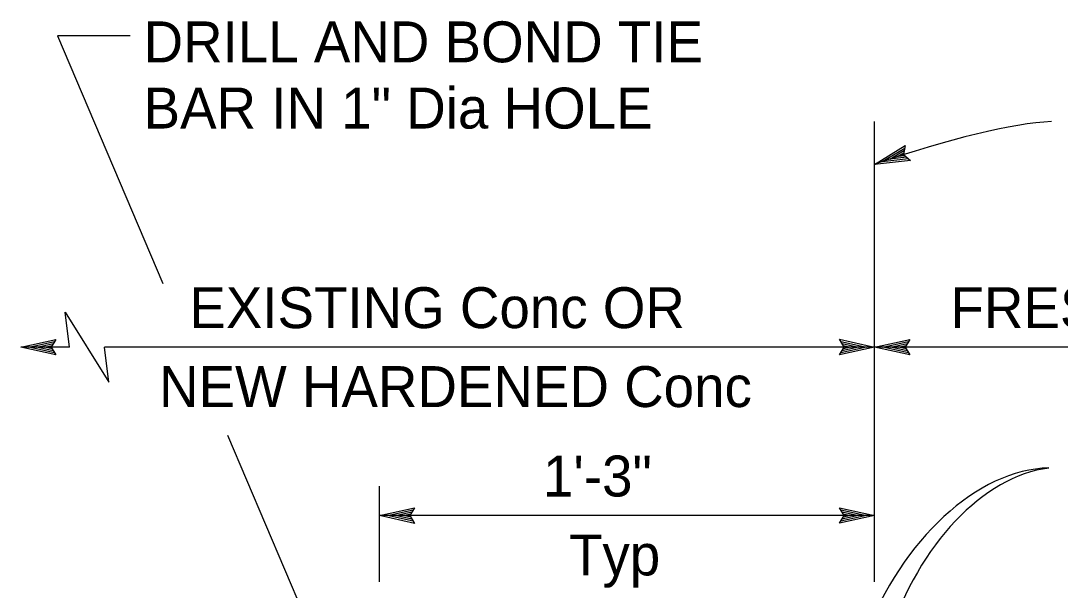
# Model space of a CAD drawing. Extents: x -893 to 867, y -474 to 712.
# Drawn here: x -344.2 to -166.3, y 3.8 to 101.2 of the extents above; entities that cross this region are included whole.
import ezdxf

# ---------------------------------------------------------------- set-up
doc = ezdxf.new("R2010")
doc.units = 0
doc.layers.add('rd_PAVEMENT-anno', color=7, linetype='Continuous')

msp = doc.modelspace()

# ---------------------------------------------------------------- linework, layer by layer
at = {"layer": 'rd_PAVEMENT-anno'}
for p, q in [((-325.42, 98.58), (-337.88, 98.58)), ((-337.88, 98.58), (-319.83, 56.22)), ((-198.07, 38.21), (-198.07, 83.94)), ((-198.07, 76.62), (-192.83, 79.83)), ((-196.76, 77.08), (-192.93, 79.41)), ((-195.46, 77.52), (-192.99, 79.03)), ((-194.15, 77.96), (-193.09, 78.61)), ((-192.83, 79.83), (-193.15, 78.31)), ((-193.15, 78.31), (-191.96, 77.3)), ((-192.83, 79.83), (-192.83, 79.83)), ((-191.96, 77.3), (-198.07, 76.62)), ((-198.07, 76.62), (-198.07, 76.62)), ((-192.28, 77.57), (-196.77, 77.07)), ((-192.62, 77.83), (-195.46, 77.52)), ((-192.9, 78.1), (-194.15, 77.96)), ((-191.96, 77.3), (-191.96, 77.3)), ((-344.16, 45.35), (-338.16, 46.68)), ((-342.77, 45.35), (-338.4, 46.32)), ((-338.16, 46.68), (-338.96, 45.35)), ((-338.16, 46.68), (-338.16, 46.68)), ((-203.27, 45.35), (-204.07, 46.69)), ((-204.07, 46.69), (-204.07, 46.69)), ((-204.07, 46.69), (-198.07, 45.35)), ((-203.85, 46.33), (-199.45, 45.35)), ((-198.07, 45.35), (-192.07, 46.68)), ((-196.68, 45.35), (-192.31, 46.32)), ((-192.07, 46.68), (-192.87, 45.35)), ((-192.07, 46.68), (-192.07, 46.68)), ((-338.16, 44.01), (-344.16, 45.35)), ((-344.16, 45.35), (-344.16, 45.35)), ((-335.82, 45.35), (-344.07, 45.35)), ((-338.38, 44.36), (-342.78, 45.35)), ((-341.4, 45.34), (-338.57, 45.97)), ((-338.61, 44.72), (-341.4, 45.34)), ((-340.02, 45.34), (-338.81, 45.61)), ((-338.79, 45.07), (-340.02, 45.34)), ((-338.96, 45.35), (-338.16, 44.01)), ((-198.07, 45.35), (-329.82, 45.35)), ((-198.07, 45.35), (-204.07, 44.02)), ((-204.07, 44.02), (-203.27, 45.35)), ((-199.46, 45.34), (-203.84, 44.38)), ((-200.83, 45.35), (-203.66, 44.72)), ((-203.62, 45.97), (-200.83, 45.35)), ((-203.44, 45.62), (-202.21, 45.35)), ((-202.21, 45.35), (-203.42, 45.08)), ((-72.77, 45.35), (-198.07, 45.35)), ((-192.07, 44.01), (-198.07, 45.35)), ((-198.07, 45.35), (-198.07, 45.35)), ((-198.07, 45.35), (-198.07, 45.35)), ((-192.29, 44.36), (-196.69, 45.35)), ((-195.31, 45.34), (-192.48, 45.97)), ((-192.52, 44.72), (-195.31, 45.34)), ((-193.93, 45.34), (-192.72, 45.61)), ((-192.7, 45.07), (-193.93, 45.34)), ((-192.87, 45.35), (-192.07, 44.01)), ((-338.16, 44.01), (-338.16, 44.01)), ((-204.07, 44.02), (-204.07, 44.02)), ((-192.07, 44.01), (-192.07, 44.01)), ((-198.07, 5.18), (-198.07, 38.21)), ((-308.79, 30.31), (-282.81, -30.66)), ((-282.81, 5.18), (-282.81, 21.55)), ((-282.81, 16.55), (-276.81, 17.88)), ((-276.81, 17.88), (-277.61, 16.55)), ((-276.81, 17.88), (-276.81, 17.88)), ((-203.27, 16.55), (-204.07, 17.89)), ((-204.07, 17.89), (-204.07, 17.89)), ((-204.07, 17.89), (-198.07, 16.55)), ((-198.07, 16.55), (-282.81, 16.55)), ((-276.81, 15.21), (-282.81, 16.55)), ((-282.81, 16.55), (-282.81, 16.55)), ((-277.03, 15.56), (-281.43, 16.55)), ((-281.42, 16.55), (-277.05, 17.52)), ((-280.05, 16.54), (-277.23, 17.17)), ((-277.26, 15.92), (-280.05, 16.54)), ((-278.67, 16.54), (-277.46, 16.81)), ((-277.44, 16.27), (-278.67, 16.54)), ((-277.61, 16.55), (-276.81, 15.21)), ((-198.07, 16.55), (-204.07, 15.22)), ((-204.07, 15.22), (-203.27, 16.55)), ((-203.85, 17.53), (-199.45, 16.55)), ((-199.46, 16.54), (-203.84, 15.57)), ((-200.83, 16.55), (-203.66, 15.92)), ((-203.62, 17.17), (-200.83, 16.55)), ((-203.44, 16.82), (-202.21, 16.55)), ((-202.21, 16.55), (-203.42, 16.28)), ((-198.07, 16.55), (-198.07, 16.55)), ((-276.81, 15.21), (-276.81, 15.21)), ((-204.07, 15.22), (-204.07, 15.22))]:
    msp.add_line(p, q, dxfattribs=at)
msp.add_lwpolyline([(-335.82, 45.35), (-336.57, 51.35), (-329.07, 39.35), (-329.82, 45.35)], dxfattribs=at)
for centre, major_axis, ratio, start_param, end_param in [((-209.81, 62.34), (-48.6, -19.87), 0.175933, 3.602319, 4.397295), ((-176.35, -10.19), (-15.2, -33.45), 0.64945, 3.442638, 4.825201), ((-172.67, -10.87), (-11.62, -34.86), 0.64945, 3.442638, 4.733062)]:
    msp.add_ellipse(centre, major_axis=major_axis, ratio=ratio, start_param=start_param, end_param=end_param, dxfattribs=at)

# ---------------------------------------------------------------- texts
for s, p in [('DRILL AND BOND TIE', (-323.15, 94.07)), ('BAR IN 1" Dia HOLE', (-323.15, 82.74)), ('EXISTING Conc OR', (-315.32, 48.6)), ('FRESH CONCRETE', (-185.09, 48.6)), ('NEW HARDENED Conc', (-320.5, 35.1)), ('1\'-3"', (-254.82, 19.8)), ('Typ', (-250.36, 6.3))]:
    msp.add_text(s, height=7, dxfattribs=at).set_placement(p)

doc.saveas('drawing.dxf')
